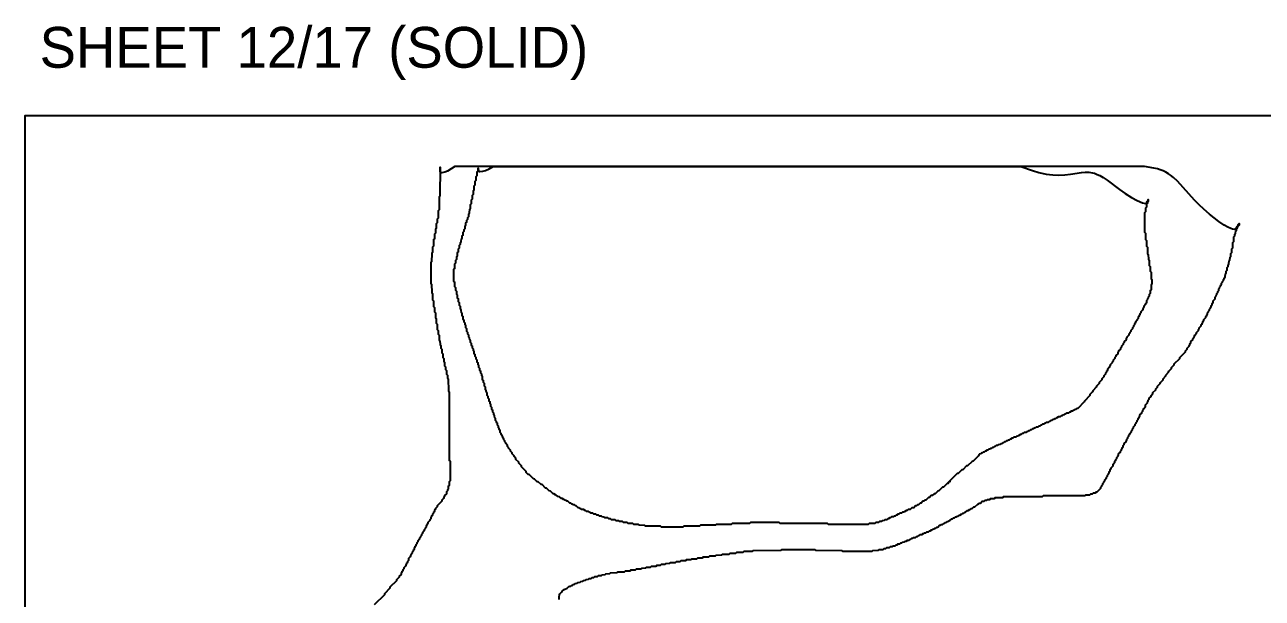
# Model space of a CAD drawing. Header units: millimetres. Extents: x 0 to 6416, y -3898 to 1268.
# Drawn here: x 1299 to 1967, y -1639 to -1330 of the extents above; entities that cross this region are included whole.
import ezdxf

# ---------------------------------------------------------------- set-up
doc = ezdxf.new("R2010")
doc.units = ezdxf.units.MM
for name, color, linetype in [('CUT_OUTER', 1, 'Continuous'), ('ENGRAVE_NEXT', 3, 'Continuous'), ('NOTES', 7, 'Continuous'), ('SHEET_EDGE', 7, 'Continuous')]:
    doc.layers.add(name, color=color, linetype=linetype)

msp = doc.modelspace()

# ---------------------------------------------------------------- linework, layer by layer
at = {"layer": 'CUT_OUTER'}
msp.add_lwpolyline([(1587.47, -1639.89), (1587.47, -1638.39), (1587.68, -1637.39), (1587.91, -1636.89), (1588.65, -1635.89), (1589.13, -1635.39), (1590.22, -1634.59), (1591.72, -1633.74), (1592.72, -1632.97), (1593.22, -1632.76), (1593.72, -1632.65), (1594.22, -1632.31), (1594.72, -1632.14), (1595.22, -1631.79), (1595.72, -1631.63), (1596.22, -1631.29), (1597.22, -1631.08), (1597.72, -1630.72), (1598.72, -1630.55), (1599.22, -1630.18), (1600.22, -1630.03), (1600.72, -1629.65), (1601.72, -1629.52), (1602.22, -1629.12), (1603.22, -1629.01), (1603.72, -1628.6), (1604.72, -1628.5), (1605.22, -1628.09), (1606.22, -1627.99), (1606.72, -1627.58), (1608.22, -1627.47), (1608.72, -1627.06), (1610.22, -1626.97), (1610.72, -1626.54), (1612.22, -1626.46), (1612.72, -1626.03), (1614.72, -1625.95), (1615.22, -1625.52), (1618.72, -1625.44), (1619.22, -1624.99), (1622.72, -1624.93), (1623.22, -1624.47), (1625.72, -1624.42), (1626.22, -1623.96), (1628.72, -1623.92), (1629.22, -1623.45), (1631.72, -1623.42), (1632.22, -1622.94), (1634.22, -1622.91), (1634.72, -1622.44), (1636.72, -1622.41), (1637.22, -1621.94), (1639.72, -1621.91), (1640.22, -1621.43), (1642.22, -1621.41), (1642.72, -1620.93), (1644.72, -1620.91), (1645.22, -1620.43), (1647.22, -1620.41), (1647.72, -1619.93), (1650.22, -1619.9), (1650.72, -1619.42), (1652.72, -1619.4), (1653.22, -1618.92), (1655.72, -1618.9), (1656.22, -1618.42), (1658.72, -1618.4), (1659.22, -1617.92), (1661.72, -1617.9), (1662.22, -1617.42), (1664.72, -1617.4), (1665.22, -1616.92), (1668.22, -1616.9), (1668.72, -1616.42), (1671.72, -1616.4), (1672.22, -1615.92), (1675.22, -1615.9), (1675.72, -1615.42), (1679.22, -1615.4), (1679.72, -1614.92), (1682.72, -1614.9), (1683.22, -1614.42), (1686.72, -1614.4), (1687.22, -1613.92), (1691.72, -1613.9), (1692.22, -1613.42), (1707.22, -1613.4), (1707.72, -1612.91), (1725.22, -1612.91), (1725.72, -1613.4), (1739.72, -1613.41), (1740.22, -1613.9), (1756.22, -1613.9), (1756.72, -1613.41), (1759.72, -1613.4), (1760.22, -1612.91), (1762.22, -1612.9), (1762.72, -1612.41), (1763.72, -1612.4), (1764.22, -1611.91), (1765.72, -1611.9), (1766.22, -1611.41), (1767.22, -1611.4), (1767.72, -1610.91), (1768.72, -1610.9), (1769.22, -1610.41), (1769.74, -1610.39), (1770.22, -1609.91), (1771.22, -1609.9), (1771.72, -1609.41), (1772.24, -1609.39), (1772.72, -1608.91), (1773.72, -1608.9), (1774.22, -1608.41), (1774.74, -1608.39), (1775.22, -1607.91), (1776.22, -1607.9), (1776.72, -1607.41), (1777.22, -1607.4), (1777.72, -1606.91), (1778.24, -1606.89), (1778.72, -1606.41), (1779.72, -1606.4), (1780.22, -1605.91), (1780.72, -1605.9), (1781.22, -1605.41), (1781.74, -1605.39), (1782.22, -1604.91), (1783.22, -1604.9), (1783.72, -1604.41), (1784.22, -1604.4), (1784.72, -1603.91), (1785.24, -1603.89), (1785.72, -1603.41), (1786.72, -1603.4), (1787.22, -1602.91), (1787.72, -1602.9), (1788.22, -1602.41), (1788.72, -1602.4), (1789.22, -1601.91), (1789.72, -1601.9), (1790.22, -1601.41), (1790.72, -1601.4), (1791.22, -1600.91), (1791.72, -1600.9), (1792.72, -1599.91), (1793.22, -1599.9), (1793.72, -1599.41), (1794.22, -1599.4), (1794.72, -1598.91), (1795.22, -1598.9), (1795.72, -1598.41), (1796.22, -1598.4), (1796.72, -1597.91), (1797.22, -1597.9), (1797.72, -1597.41), (1798.22, -1597.4), (1799.22, -1596.42), (1799.72, -1596.4), (1800.22, -1595.91), (1800.72, -1595.9), (1801.22, -1595.41), (1801.72, -1595.4), (1802.22, -1594.91), (1802.72, -1594.9), (1803.22, -1594.41), (1803.72, -1594.4), (1804.22, -1593.91), (1804.72, -1593.9), (1805.22, -1593.41), (1805.72, -1593.4), (1806.22, -1592.91), (1806.72, -1592.9), (1807.72, -1591.92), (1808.22, -1591.91), (1808.72, -1591.42), (1809.22, -1591.41), (1809.72, -1590.92), (1810.22, -1590.9), (1811.22, -1589.92), (1811.74, -1589.89), (1813.22, -1588.43), (1813.72, -1588.41), (1814.22, -1587.92), (1814.72, -1587.91), (1815.72, -1586.93), (1816.72, -1586.91), (1817.22, -1586.43), (1818.22, -1586.41), (1818.72, -1585.93), (1819.72, -1585.91), (1820.22, -1585.43), (1822.22, -1585.41), (1822.72, -1584.93), (1826.72, -1584.91), (1827.22, -1584.43), (1848.22, -1584.4), (1848.72, -1583.92), (1849.22, -1583.91), (1871.22, -1583.9), (1871.72, -1583.41), (1873.72, -1583.4), (1874.22, -1582.91), (1875.22, -1582.9), (1875.72, -1582.41), (1876.72, -1582.4), (1877.22, -1581.91), (1877.73, -1581.89), (1879.73, -1579.89), (1879.74, -1579.39), (1880.23, -1578.89), (1880.24, -1578.39), (1880.73, -1577.89), (1880.74, -1577.39), (1881.23, -1576.89), (1881.25, -1576.39), (1881.74, -1575.89), (1881.75, -1575.39), (1882.73, -1574.39), (1882.75, -1573.89), (1883.24, -1573.39), (1883.25, -1572.89), (1883.74, -1572.39), (1883.75, -1571.89), (1884.24, -1571.39), (1884.25, -1570.89), (1884.74, -1570.39), (1884.75, -1569.89), (1885.24, -1569.39), (1885.26, -1568.89), (1886.24, -1567.89), (1886.26, -1566.89), (1887.24, -1565.89), (1887.25, -1565.39), (1887.74, -1564.89), (1887.76, -1564.39), (1888.24, -1563.89), (1888.26, -1563.39), (1888.74, -1562.89), (1888.76, -1562.39), (1889.24, -1561.89), (1889.26, -1561.39), (1890.24, -1560.39), (1890.26, -1559.89), (1890.74, -1559.39), (1890.76, -1558.89), (1891.24, -1558.39), (1891.26, -1557.89), (1891.74, -1557.39), (1891.76, -1556.89), (1892.24, -1556.39), (1892.26, -1555.89), (1893.24, -1554.89), (1893.26, -1554.39), (1893.74, -1553.89), (1893.76, -1553.39), (1894.24, -1552.89), (1894.26, -1552.39), (1894.74, -1551.89), (1894.76, -1551.39), (1895.25, -1550.89), (1895.27, -1550.39), (1896.24, -1549.39), (1896.26, -1548.89), (1896.74, -1548.39), (1896.76, -1547.89), (1897.25, -1547.39), (1897.27, -1546.89), (1898.24, -1545.89), (1898.26, -1545.39), (1898.74, -1544.89), (1898.76, -1544.39), (1899.24, -1543.89), (1899.26, -1543.39), (1899.75, -1542.89), (1899.76, -1542.39), (1900.25, -1541.89), (1900.27, -1541.39), (1900.75, -1540.89), (1900.77, -1540.39), (1901.74, -1539.39), (1901.76, -1538.89), (1902.25, -1538.39), (1902.27, -1537.89), (1902.75, -1537.39), (1902.77, -1536.89), (1903.74, -1535.89), (1903.78, -1534.89), (1904.75, -1533.89), (1904.77, -1533.39), (1905.25, -1532.89), (1905.27, -1532.39), (1905.75, -1531.89), (1905.78, -1531.39), (1906.72, -1530.44), (1906.77, -1529.89), (1907.75, -1528.89), (1907.78, -1528.39), (1909.25, -1526.89), (1909.27, -1526.39), (1910.25, -1525.39), (1910.28, -1524.89), (1911.72, -1523.43), (1911.77, -1522.89), (1913.25, -1521.39), (1913.27, -1520.89), (1914.75, -1519.39), (1914.77, -1518.89), (1916.22, -1517.43), (1916.27, -1516.89), (1917.75, -1515.39), (1917.78, -1514.89), (1919.25, -1513.39), (1919.28, -1512.89), (1922.22, -1509.93), (1922.27, -1509.39), (1925.25, -1506.39), (1925.27, -1505.89), (1926.22, -1504.93), (1926.27, -1504.39), (1927.25, -1503.39), (1927.27, -1502.89), (1927.75, -1502.39), (1927.77, -1501.89), (1928.25, -1501.39), (1928.28, -1500.89), (1929.25, -1499.89), (1929.27, -1499.39), (1929.75, -1498.89), (1929.78, -1498.39), (1930.26, -1497.89), (1930.28, -1497.39), (1931.25, -1496.39), (1931.28, -1495.89), (1932.25, -1494.89), (1932.28, -1494.39), (1932.76, -1493.89), (1932.78, -1493.39), (1933.75, -1492.39), (1933.78, -1491.89), (1934.25, -1491.39), (1934.28, -1490.89), (1934.76, -1490.39), (1934.78, -1489.89), (1935.26, -1489.39), (1935.29, -1488.89), (1936.25, -1487.89), (1936.28, -1487.39), (1936.76, -1486.89), (1936.78, -1486.39), (1937.26, -1485.89), (1937.28, -1485.39), (1937.76, -1484.89), (1937.79, -1484.39), (1938.26, -1483.89), (1938.29, -1483.39), (1938.76, -1482.89), (1938.79, -1482.39), (1939.26, -1481.89), (1939.29, -1481.39), (1939.72, -1480.96), (1939.79, -1480.39), (1940.26, -1479.89), (1940.31, -1478.89), (1941.26, -1477.89), (1941.3, -1476.89), (1941.72, -1476.47), (1941.8, -1475.89), (1942.27, -1475.39), (1942.3, -1474.89), (1942.77, -1474.39), (1942.8, -1473.89), (1943.26, -1473.39), (1943.31, -1472.39), (1943.72, -1471.98), (1943.81, -1471.39), (1944.27, -1470.89), (1944.3, -1470.39), (1944.77, -1469.89), (1944.8, -1469.39), (1945.27, -1468.89), (1945.3, -1468.39), (1945.77, -1467.89), (1945.8, -1467.39), (1946.27, -1466.89), (1946.3, -1466.39), (1946.76, -1465.89), (1946.82, -1464.39), (1947.27, -1463.89), (1947.32, -1462.89), (1947.77, -1462.39), (1947.83, -1460.89), (1948.28, -1460.39), (1948.33, -1459.39), (1948.78, -1458.89), (1948.84, -1457.39), (1949.28, -1456.89), (1949.35, -1455.39), (1949.78, -1454.89), (1949.86, -1453.39), (1950.29, -1452.89), (1950.38, -1450.89), (1950.8, -1450.39), (1950.92, -1447.39), (1951.32, -1446.89), (1951.47, -1444.39), (1951.85, -1443.89), (1951.97, -1442.89), (1952.35, -1442.39), (1952.48, -1441.39), (1952.86, -1440.89), (1953.02, -1439.89), (1953.4, -1439.39), (1953.53, -1438.89), (1954.4, -1437.89), (1954.53, -1437.39), (1954.22, -1437.26), (1953.72, -1437.76), (1953.61, -1437.89), (1953.51, -1438.39), (1953.04, -1438.89), (1952.87, -1439.39), (1952.36, -1439.89), (1952.22, -1440.13), (1951.72, -1440.34), (1950.72, -1440.2), (1949.72, -1439.83), (1948.22, -1439.12), (1946.22, -1438), (1943.22, -1436.06), (1940.72, -1434.21), (1938.22, -1432.19), (1935.22, -1429.53), (1932.72, -1427.13), (1930.22, -1424.56), (1920.96, -1414.39), (1918.85, -1412.39), (1917.22, -1411.08), (1916.21, -1410.39), (1914.72, -1409.51), (1913.22, -1408.81), (1911.72, -1408.24), (1910.22, -1407.79), (1908.22, -1407.31), (1903.22, -1406.39), (1903.22, -1406.39), (1531.19, -1406.39), (1529.22, -1407.76), (1527.22, -1408.88), (1525.72, -1409.49), (1524.22, -1409.79), (1523.72, -1409.78), (1523.35, -1409.39), (1523.21, -1406.89), (1523.18, -1422.39), (1522.7, -1422.89), (1522.68, -1429.89), (1522.2, -1430.39), (1522.18, -1434.39), (1521.7, -1434.89), (1521.69, -1436.89), (1521.2, -1437.39), (1521.19, -1439.89), (1520.7, -1440.39), (1520.69, -1442.39), (1520.2, -1442.89), (1520.19, -1445.39), (1519.7, -1445.89), (1519.69, -1449.39), (1519.2, -1449.89), (1519.19, -1452.89), (1518.71, -1453.39), (1518.69, -1457.89), (1518.21, -1458.39), (1518.21, -1469.39), (1518.69, -1469.89), (1518.71, -1474.39), (1519.19, -1474.89), (1519.21, -1478.39), (1519.69, -1478.89), (1519.7, -1481.89), (1520.19, -1482.39), (1520.2, -1484.89), (1520.69, -1485.39), (1520.7, -1487.89), (1521.19, -1488.39), (1521.2, -1490.89), (1521.69, -1491.39), (1521.7, -1494.39), (1522.19, -1494.89), (1522.2, -1496.89), (1522.69, -1497.39), (1522.7, -1499.89), (1523.19, -1500.39), (1523.2, -1502.39), (1523.69, -1502.89), (1523.7, -1504.39), (1524.19, -1504.89), (1524.2, -1506.89), (1524.69, -1507.39), (1524.7, -1509.39), (1525.19, -1509.89), (1525.2, -1511.39), (1525.68, -1511.89), (1525.7, -1513.89), (1526.18, -1514.39), (1526.2, -1515.89), (1526.68, -1516.39), (1526.7, -1518.39), (1527.18, -1518.89), (1527.2, -1520.39), (1527.68, -1520.89), (1527.7, -1527.39), (1528.18, -1527.89), (1528.19, -1528.39), (1528.19, -1564.89), (1528.66, -1565.39), (1528.68, -1569.89), (1528.65, -1575.89), (1528.18, -1576.39), (1528.15, -1578.39), (1527.68, -1578.89), (1527.64, -1580.39), (1527.22, -1580.81), (1527.15, -1581.39), (1526.68, -1581.89), (1526.64, -1582.89), (1525.68, -1583.89), (1525.66, -1584.39), (1525.18, -1584.89), (1525.15, -1585.39), (1524.18, -1586.39), (1524.15, -1586.89), (1521.72, -1589.35), (1521.67, -1589.89), (1520.69, -1590.89), (1520.67, -1591.39), (1520.19, -1591.89), (1520.17, -1592.39), (1519.69, -1592.89), (1519.67, -1593.39), (1519.19, -1593.89), (1519.17, -1594.39), (1518.69, -1594.89), (1518.67, -1595.39), (1518.19, -1595.89), (1518.17, -1596.39), (1517.69, -1596.89), (1517.67, -1597.39), (1516.69, -1598.39), (1516.67, -1598.89), (1516.19, -1599.39), (1516.17, -1599.89), (1515.69, -1600.39), (1515.67, -1600.89), (1515.19, -1601.39), (1515.17, -1601.89), (1514.69, -1602.39), (1514.67, -1602.89), (1513.69, -1603.89), (1513.67, -1604.39), (1513.19, -1604.89), (1513.17, -1605.39), (1512.69, -1605.89), (1512.67, -1606.39), (1512.19, -1606.89), (1512.17, -1607.39), (1511.19, -1608.39), (1511.18, -1608.89), (1510.69, -1609.39), (1510.67, -1609.89), (1510.19, -1610.39), (1510.17, -1610.89), (1509.69, -1611.39), (1509.67, -1611.89), (1509.19, -1612.39), (1509.17, -1612.89), (1508.69, -1613.39), (1508.67, -1613.89), (1508.19, -1614.39), (1508.17, -1614.89), (1507.69, -1615.39), (1507.67, -1615.89), (1507.19, -1616.39), (1507.17, -1616.89), (1506.19, -1617.89), (1506.17, -1618.89), (1505.69, -1619.39), (1505.67, -1619.89), (1505.19, -1620.39), (1505.17, -1620.89), (1504.69, -1621.39), (1504.67, -1621.89), (1503.69, -1622.89), (1503.67, -1623.39), (1503.19, -1623.89), (1503.17, -1624.39), (1502.69, -1624.89), (1502.67, -1625.39), (1502.18, -1625.89), (1502.16, -1626.39), (1501.19, -1627.39), (1501.16, -1627.89), (1499.69, -1629.39), (1499.67, -1629.89), (1496.22, -1633.35), (1496.17, -1633.89), (1493.22, -1636.86), (1493.17, -1637.39), (1487.72, -1642.86)], dxfattribs=at)
at = {"layer": 'ENGRAVE_NEXT'}
msp.add_lwpolyline([(1842.72, -1408.58), (1846.22, -1409.62), (1850.22, -1410.52), (1853.72, -1411), (1856.72, -1411.16), (1860.22, -1411.03), (1863.22, -1410.67), (1869.22, -1409.65), (1871.22, -1409.46), (1873.22, -1409.48), (1875.22, -1409.81), (1876.22, -1410.09), (1877.72, -1410.68), (1879.15, -1411.39), (1880.84, -1412.39), (1883.05, -1413.89), (1889.72, -1418.86), (1892.72, -1420.97), (1896.22, -1423.16), (1899.22, -1424.74), (1902.22, -1426.01), (1903.72, -1426.4), (1904.22, -1426.31), (1904.48, -1425.89), (1904.6, -1425.39), (1905.08, -1424.89), (1905.22, -1424.3), (1905.24, -1425.39), (1904.76, -1425.89), (1904.72, -1426.44), (1904.27, -1426.89), (1904.24, -1428.39), (1903.77, -1428.89), (1903.74, -1430.89), (1903.28, -1431.39), (1903.26, -1441.39), (1903.28, -1441.89), (1903.75, -1442.39), (1903.78, -1445.89), (1904.24, -1446.39), (1904.28, -1449.39), (1904.74, -1449.89), (1904.78, -1453.39), (1905.24, -1453.89), (1905.28, -1456.39), (1905.74, -1456.89), (1905.77, -1459.89), (1906.24, -1460.39), (1906.27, -1462.89), (1906.74, -1463.39), (1906.76, -1466.89), (1907.24, -1467.39), (1907.24, -1469.89), (1906.76, -1470.39), (1906.74, -1472.89), (1906.26, -1473.39), (1906.24, -1474.89), (1905.76, -1475.39), (1905.74, -1476.39), (1905.25, -1476.89), (1905.24, -1477.39), (1904.76, -1477.89), (1904.72, -1478.43), (1904.26, -1478.89), (1904.24, -1479.89), (1903.76, -1480.39), (1903.72, -1480.93), (1902.77, -1481.89), (1902.74, -1482.89), (1902.26, -1483.39), (1902.22, -1483.93), (1901.27, -1484.89), (1901.25, -1485.39), (1900.76, -1485.89), (1900.74, -1486.39), (1900.26, -1486.89), (1900.24, -1487.39), (1899.76, -1487.89), (1899.74, -1488.39), (1899.26, -1488.89), (1899.24, -1489.39), (1898.27, -1490.39), (1898.25, -1490.89), (1897.76, -1491.39), (1897.74, -1491.89), (1897.26, -1492.39), (1897.24, -1492.89), (1896.76, -1493.39), (1896.74, -1493.89), (1895.77, -1494.89), (1895.75, -1495.39), (1895.26, -1495.89), (1895.24, -1496.39), (1894.76, -1496.89), (1894.74, -1497.39), (1893.76, -1498.39), (1893.74, -1498.89), (1893.26, -1499.39), (1893.24, -1499.89), (1892.27, -1500.89), (1892.24, -1501.39), (1891.76, -1501.89), (1891.74, -1502.39), (1890.76, -1503.39), (1890.74, -1503.89), (1890.26, -1504.39), (1890.24, -1504.89), (1889.26, -1505.89), (1889.24, -1506.39), (1888.76, -1506.89), (1888.74, -1507.39), (1887.76, -1508.39), (1887.74, -1508.89), (1887.26, -1509.39), (1887.24, -1509.89), (1886.26, -1510.89), (1886.24, -1511.39), (1885.76, -1511.89), (1885.74, -1512.39), (1884.76, -1513.39), (1884.74, -1513.89), (1884.26, -1514.39), (1884.24, -1514.89), (1883.26, -1515.89), (1883.24, -1516.39), (1882.76, -1516.89), (1882.74, -1517.39), (1882.26, -1517.89), (1882.24, -1518.39), (1881.26, -1519.39), (1881.24, -1519.89), (1880.26, -1520.89), (1880.22, -1521.42), (1878.76, -1522.89), (1878.72, -1523.42), (1877.26, -1524.89), (1877.22, -1525.42), (1875.26, -1527.39), (1875.24, -1527.89), (1873.76, -1529.39), (1873.72, -1529.92), (1870.76, -1532.89), (1870.72, -1533.42), (1867.25, -1536.89), (1866.72, -1536.93), (1866.22, -1537.41), (1865.72, -1537.43), (1865.22, -1537.91), (1864.72, -1537.93), (1864.22, -1538.42), (1863.72, -1538.43), (1863.22, -1538.92), (1862.72, -1538.93), (1862.22, -1539.41), (1861.22, -1539.44), (1860.77, -1539.89), (1860.22, -1539.94), (1859.72, -1540.42), (1859.22, -1540.44), (1858.72, -1540.92), (1858.22, -1540.94), (1857.72, -1541.42), (1856.72, -1541.45), (1856.27, -1541.89), (1855.72, -1541.94), (1855.22, -1542.42), (1854.72, -1542.44), (1854.22, -1542.92), (1853.72, -1542.94), (1853.22, -1543.42), (1852.72, -1543.44), (1852.22, -1543.92), (1851.72, -1543.94), (1851.22, -1544.42), (1850.22, -1544.45), (1849.78, -1544.89), (1849.22, -1544.95), (1848.72, -1545.42), (1848.22, -1545.44), (1847.72, -1545.92), (1847.22, -1545.94), (1846.72, -1546.42), (1846.22, -1546.44), (1845.72, -1546.92), (1844.72, -1546.95), (1844.28, -1547.39), (1843.72, -1547.45), (1843.22, -1547.92), (1842.72, -1547.94), (1842.22, -1548.42), (1841.72, -1548.44), (1841.22, -1548.92), (1840.72, -1548.94), (1840.22, -1549.42), (1839.72, -1549.44), (1839.22, -1549.92), (1838.22, -1549.95), (1837.78, -1550.39), (1837.22, -1550.44), (1836.72, -1550.92), (1836.22, -1550.94), (1835.72, -1551.42), (1835.22, -1551.44), (1834.72, -1551.92), (1834.22, -1551.94), (1833.72, -1552.42), (1832.72, -1552.45), (1832.27, -1552.89), (1831.72, -1552.94), (1831.22, -1553.42), (1830.72, -1553.44), (1830.22, -1553.92), (1829.72, -1553.94), (1829.22, -1554.42), (1828.72, -1554.44), (1828.22, -1554.92), (1827.72, -1554.94), (1827.22, -1555.42), (1826.72, -1555.44), (1826.22, -1555.92), (1825.72, -1555.94), (1825.22, -1556.41), (1824.22, -1556.44), (1823.72, -1556.92), (1823.22, -1556.94), (1822.72, -1557.42), (1822.22, -1557.44), (1821.72, -1557.92), (1821.22, -1557.94), (1820.72, -1558.42), (1820.22, -1558.44), (1819.72, -1558.92), (1819.22, -1558.94), (1818.72, -1559.42), (1818.22, -1559.44), (1817.72, -1559.92), (1817.22, -1559.94), (1816.72, -1560.42), (1816.22, -1560.44), (1815.72, -1560.92), (1815.22, -1560.95), (1814.72, -1561.43), (1814.22, -1561.47), (1813.79, -1561.89), (1813.75, -1562.39), (1810.75, -1565.39), (1810.22, -1565.43), (1807.75, -1567.89), (1807.22, -1567.93), (1805.22, -1569.91), (1804.72, -1569.93), (1802.72, -1571.91), (1802.22, -1571.93), (1798.25, -1575.89), (1798.22, -1576.41), (1797.72, -1576.42), (1797.25, -1576.89), (1797.22, -1577.4), (1796.72, -1577.42), (1794.74, -1579.39), (1794.22, -1579.42), (1792.24, -1581.39), (1791.72, -1581.42), (1790.22, -1582.9), (1789.72, -1582.91), (1788.72, -1583.9), (1788.22, -1583.91), (1787.22, -1584.9), (1786.72, -1584.91), (1785.22, -1586.4), (1784.72, -1586.41), (1784.22, -1586.9), (1783.72, -1586.91), (1782.72, -1587.9), (1782.22, -1587.91), (1781.22, -1588.9), (1780.72, -1588.91), (1780.22, -1589.4), (1779.72, -1589.41), (1778.72, -1590.4), (1777.72, -1590.41), (1776.72, -1591.4), (1775.72, -1591.41), (1775.24, -1591.89), (1774.72, -1591.91), (1774.22, -1592.4), (1773.72, -1592.41), (1773.22, -1592.9), (1772.72, -1592.91), (1772.22, -1593.4), (1771.22, -1593.41), (1770.74, -1593.89), (1770.22, -1593.91), (1769.72, -1594.4), (1769.22, -1594.41), (1768.72, -1594.9), (1768.22, -1594.91), (1767.72, -1595.4), (1766.72, -1595.41), (1766.24, -1595.89), (1765.72, -1595.91), (1765.22, -1596.4), (1764.72, -1596.41), (1764.22, -1596.9), (1763.22, -1596.91), (1762.72, -1597.4), (1761.72, -1597.41), (1761.22, -1597.9), (1760.22, -1597.91), (1759.72, -1598.4), (1758.22, -1598.41), (1757.72, -1598.9), (1754.72, -1598.91), (1754.22, -1599.4), (1732.72, -1599.4), (1732.22, -1598.91), (1706.72, -1598.9), (1706.22, -1598.41), (1691.72, -1598.41), (1690.72, -1598.42), (1690.22, -1598.9), (1680.72, -1598.92), (1680.22, -1599.4), (1672.22, -1599.42), (1671.72, -1599.9), (1663.72, -1599.92), (1663.22, -1600.4), (1654.72, -1600.42), (1654.22, -1600.9), (1642.72, -1600.9), (1642.22, -1600.42), (1634.22, -1600.4), (1633.72, -1599.93), (1630.72, -1599.91), (1630.22, -1599.43), (1627.72, -1599.41), (1627.22, -1598.93), (1624.72, -1598.91), (1624.22, -1598.43), (1622.22, -1598.41), (1621.72, -1597.93), (1620.22, -1597.91), (1619.72, -1597.43), (1618.22, -1597.41), (1617.72, -1596.94), (1615.72, -1596.91), (1615.22, -1596.43), (1614.22, -1596.41), (1613.72, -1595.94), (1612.22, -1595.91), (1611.72, -1595.44), (1610.72, -1595.42), (1610.22, -1594.94), (1609.22, -1594.92), (1608.72, -1594.44), (1607.72, -1594.42), (1607.22, -1593.94), (1606.22, -1593.92), (1605.72, -1593.45), (1604.72, -1593.42), (1604.22, -1592.94), (1603.65, -1592.89), (1603.22, -1592.45), (1602.22, -1592.42), (1601.72, -1591.95), (1601.15, -1591.89), (1600.72, -1591.45), (1599.72, -1591.42), (1599.22, -1590.95), (1598.72, -1590.92), (1598.22, -1590.45), (1597.72, -1590.43), (1596.72, -1589.46), (1596.22, -1589.43), (1595.72, -1588.96), (1595.22, -1588.93), (1594.72, -1588.46), (1594.22, -1588.43), (1593.72, -1587.96), (1593.22, -1587.93), (1592.22, -1586.97), (1591.72, -1586.94), (1591.22, -1586.47), (1590.72, -1586.44), (1590.22, -1585.97), (1589.72, -1585.94), (1589.22, -1585.46), (1588.72, -1585.43), (1587.72, -1584.48), (1586.72, -1584.43), (1585.72, -1583.47), (1585.22, -1583.44), (1584.72, -1582.96), (1584.22, -1582.93), (1582.72, -1581.47), (1582.15, -1581.39), (1580.72, -1579.97), (1580.15, -1579.89), (1578.22, -1577.98), (1577.72, -1577.94), (1576.22, -1576.47), (1575.65, -1576.39), (1574.22, -1574.97), (1573.66, -1574.89), (1571.22, -1572.46), (1570.72, -1572.43), (1569.72, -1571.44), (1569.65, -1570.89), (1567.22, -1568.44), (1567.15, -1567.89), (1565.68, -1566.39), (1565.65, -1565.89), (1564.18, -1564.39), (1564.16, -1563.89), (1563.18, -1562.89), (1563.16, -1562.39), (1562.18, -1561.39), (1562.16, -1560.89), (1561.18, -1559.89), (1561.16, -1559.39), (1560.19, -1558.39), (1560.17, -1557.89), (1559.68, -1557.39), (1559.66, -1556.89), (1558.69, -1555.89), (1558.67, -1555.39), (1558.22, -1554.93), (1558.17, -1554.39), (1557.69, -1553.89), (1557.67, -1553.39), (1557.19, -1552.89), (1557.17, -1552.39), (1556.69, -1551.89), (1556.67, -1551.39), (1556.19, -1550.89), (1556.17, -1550.39), (1555.69, -1549.89), (1555.67, -1548.89), (1555.22, -1548.43), (1555.17, -1547.89), (1554.69, -1547.39), (1554.67, -1546.39), (1554.19, -1545.89), (1554.17, -1544.89), (1553.72, -1544.43), (1553.68, -1543.89), (1553.19, -1543.39), (1553.17, -1542.39), (1552.69, -1541.89), (1552.67, -1540.89), (1552.19, -1540.39), (1552.18, -1539.39), (1551.69, -1538.89), (1551.68, -1537.89), (1551.19, -1537.39), (1551.18, -1536.39), (1550.7, -1535.89), (1550.68, -1534.89), (1550.2, -1534.39), (1550.18, -1533.39), (1549.7, -1532.89), (1549.68, -1531.89), (1549.2, -1531.39), (1549.18, -1530.39), (1548.7, -1529.89), (1548.68, -1528.89), (1548.2, -1528.39), (1548.18, -1527.39), (1547.7, -1526.89), (1547.68, -1525.39), (1547.2, -1524.89), (1547.18, -1523.39), (1546.7, -1522.89), (1546.68, -1521.89), (1546.2, -1521.39), (1546.18, -1519.89), (1545.7, -1519.39), (1545.68, -1518.39), (1545.2, -1517.89), (1545.18, -1516.89), (1544.7, -1516.39), (1544.68, -1515.39), (1544.2, -1514.89), (1544.18, -1513.89), (1543.7, -1513.39), (1543.69, -1512.39), (1543.2, -1511.89), (1543.19, -1510.89), (1542.7, -1510.39), (1542.69, -1509.39), (1542.2, -1508.89), (1542.19, -1507.89), (1541.7, -1507.39), (1541.69, -1506.39), (1541.2, -1505.89), (1541.19, -1504.89), (1540.7, -1504.39), (1540.69, -1503.39), (1540.2, -1502.89), (1540.19, -1501.89), (1539.7, -1501.39), (1539.69, -1500.39), (1539.2, -1499.89), (1539.19, -1498.89), (1538.7, -1498.39), (1538.69, -1497.39), (1538.2, -1496.89), (1538.19, -1495.89), (1537.7, -1495.39), (1537.69, -1493.89), (1537.2, -1493.39), (1537.19, -1492.39), (1536.7, -1491.89), (1536.69, -1490.89), (1536.2, -1490.39), (1536.19, -1489.39), (1535.7, -1488.89), (1535.69, -1487.39), (1535.2, -1486.89), (1535.19, -1485.89), (1534.7, -1485.39), (1534.69, -1483.89), (1534.2, -1483.39), (1534.19, -1481.89), (1533.7, -1481.39), (1533.69, -1479.89), (1533.2, -1479.39), (1533.19, -1477.89), (1532.7, -1477.39), (1532.69, -1475.89), (1532.2, -1475.39), (1532.19, -1473.89), (1531.7, -1473.39), (1531.7, -1471.89), (1531.21, -1471.39), (1531.2, -1468.89), (1530.71, -1468.39), (1530.71, -1461.89), (1531.2, -1461.39), (1531.21, -1458.89), (1531.69, -1458.39), (1531.7, -1456.89), (1532.19, -1456.39), (1532.2, -1454.89), (1532.69, -1454.39), (1532.7, -1452.89), (1533.19, -1452.39), (1533.2, -1450.89), (1533.69, -1450.39), (1533.7, -1448.89), (1534.19, -1448.39), (1534.2, -1447.39), (1534.69, -1446.89), (1534.7, -1445.39), (1535.19, -1444.89), (1535.2, -1443.89), (1535.69, -1443.39), (1535.7, -1441.89), (1536.19, -1441.39), (1536.2, -1440.39), (1536.69, -1439.89), (1536.7, -1438.39), (1537.19, -1437.89), (1537.2, -1436.89), (1537.69, -1436.39), (1537.7, -1435.39), (1538.19, -1434.89), (1538.2, -1433.89), (1538.69, -1433.39), (1538.7, -1431.89), (1539.19, -1431.39), (1539.2, -1429.39), (1539.69, -1428.89), (1539.7, -1426.89), (1540.19, -1426.39), (1540.2, -1424.39), (1540.69, -1423.89), (1540.7, -1421.89), (1541.19, -1421.39), (1541.2, -1419.39), (1541.69, -1418.89), (1541.7, -1416.89), (1542.19, -1416.39), (1542.2, -1414.39), (1542.69, -1413.89), (1542.71, -1411.89), (1543.2, -1411.39), (1543.21, -1409.39), (1543.7, -1408.89), (1543.72, -1407.38), (1543.87, -1408.89), (1544.22, -1409.1), (1544.72, -1409.17), (1546.22, -1409.03), (1547.72, -1408.58), (1549.72, -1407.64), (1551.82, -1406.39), (1555.35, -1406.39), (1836.43, -1406.39), (1836.47, -1406.39), (1842.72, -1408.58)], close=True, dxfattribs=at)
at = {"layer": 'SHEET_EDGE'}
msp.add_lwpolyline([(1299.2, -2598.4), (2518.4, -2598.4), (2518.4, -1379.2), (1299.2, -1379.2)], close=True, dxfattribs=at)

# ---------------------------------------------------------------- texts
at = {"layer": 'NOTES'}
msp.add_text('SHEET 12/17 (SOLID)', height=22, dxfattribs=at).set_placement((1307.2, -1353.2))

doc.saveas('drawing.dxf')
